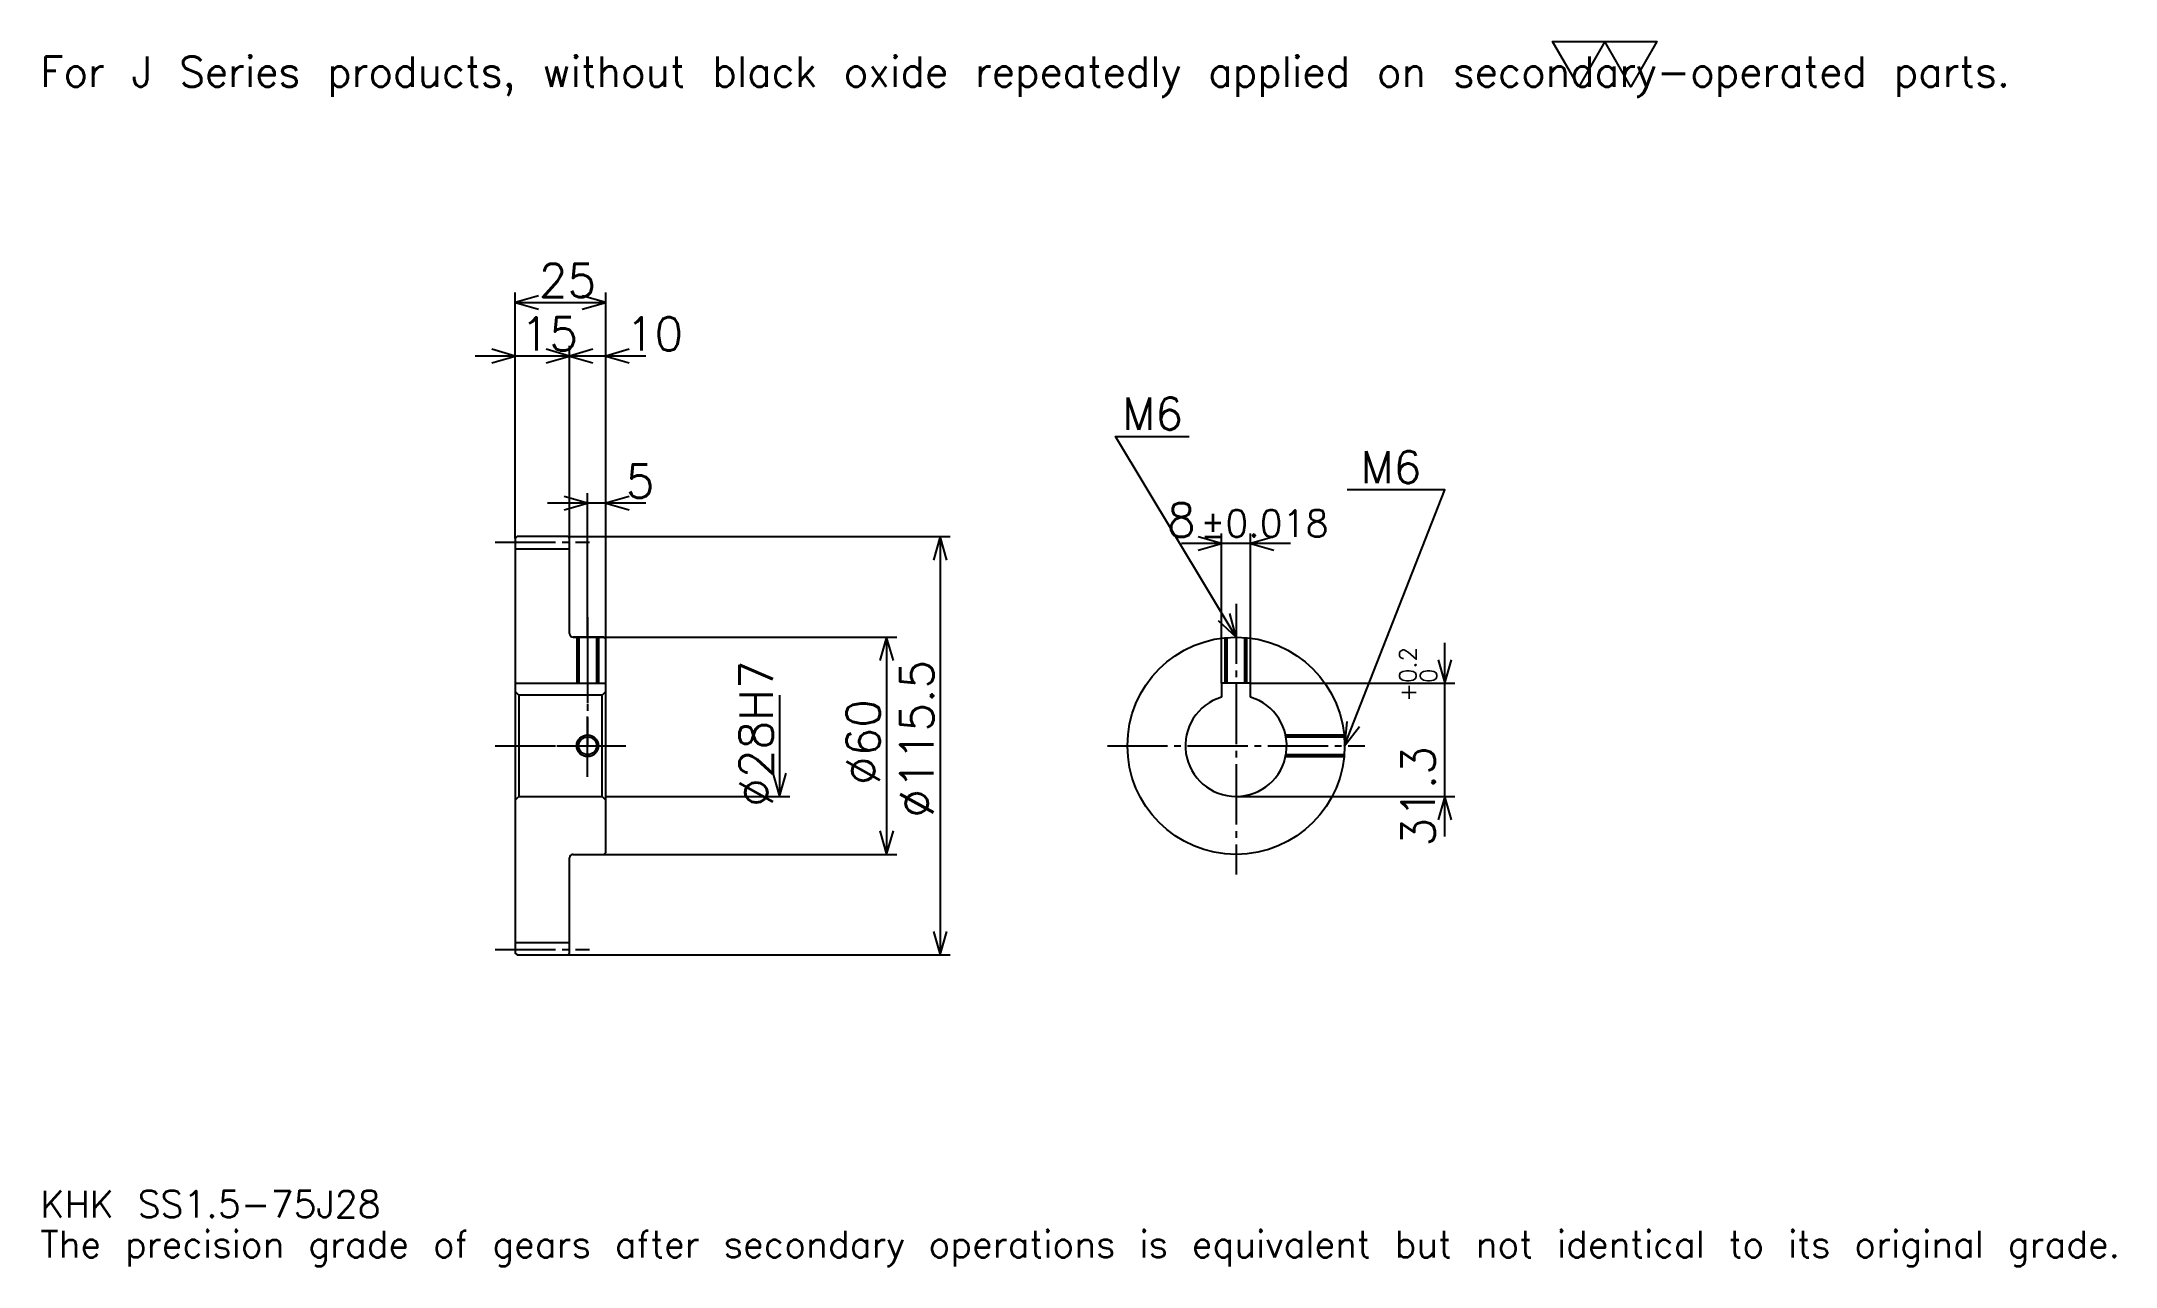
# Model space of a CAD drawing. Extents: x 19 to 592, y 7 to 345.
import ezdxf

# ---------------------------------------------------------------- set-up
doc = ezdxf.new("R2010")
doc.units = 0
doc.linetypes.add('DASHDOT', pattern=[22.173913, 16.630435, -1.847826, 1.847826, -1.847826])
doc.layers.get('0').update_dxf_attribs({"linetype": 'CONTINUOUS'})
doc.layers.add('DASHDOT', color=6, linetype='DASHDOT')
doc.styles.add('KANJI', font='TXT', dxfattribs={"bigfont": 'BIGFONT'})

msp = doc.modelspace()

# ---------------------------------------------------------------- linework, layer by layer
at = {"color": 5}
for p, q in [((149.67392, 208.347824), (149.67392, 275.793457)), ((174.67392, 208.347824), (174.67392, 275.793457)), ((149.67392, 273.021729), (174.67392, 273.021729)), ((175.76088, 258.239136), (138.58696, 258.239136)), ((185.76088, 258.239136), (153.58696, 258.239136)), ((164.67392, 208.347824), (164.67392, 261.010864)), ((169.67392, 208.347824), (169.67392, 220.358688)), ((185.76088, 217.586945), (158.58696, 217.586945)), ((149.67392, 207.847824), (149.67392, 208.347824)), ((164.17392, 208.347824), (174.67392, 208.347824)), ((164.67392, 207.847824), (164.67392, 208.347824)), ((169.67392, 180.597824), (169.67392, 208.347824)), ((169.67392, 180.597824), (169.67392, 208.347824)), ((174.67392, 208.347824), (269.836975, 208.347824)), ((174.67392, 180.097824), (174.67392, 208.347824)), ((267.065216, 208.347824), (267.065216, 92.847824)), ((363.891296, 206.467392), (333.717407, 206.467392)), ((344.804352, 167.897827), (344.804352, 209.239136)), ((352.804352, 167.897827), (352.804352, 209.239136)), ((165.67392, 180.597824), (174.67392, 180.597824)), ((174.67392, 180.597824), (255.054352, 180.597824)), ((252.282623, 180.597824), (252.282623, 120.597824)), ((406.521759, 125.510864), (406.521759, 178.984772)), ((352.804352, 167.897827), (409.293488, 167.897827)), ((222.717407, 164.597824), (222.717407, 136.597824)), ((174.67392, 136.597824), (225.489136, 136.597824)), ((348.804352, 136.597824), (409.293488, 136.597824)), ((165.67392, 120.597824), (174.67392, 120.597824)), ((174.67392, 120.597824), (255.054352, 120.597824)), ((164.17392, 92.847824), (174.67392, 92.847824)), ((174.67392, 92.847824), (269.836975, 92.847824))]:
    msp.add_line(p, q, dxfattribs=at)
at = {"color": 4}
for p, q in [((149.67392, 204.972824), (164.67392, 204.972824)), ((149.67392, 167.897827), (174.67392, 167.897827)), ((150.67392, 164.597824), (150.67392, 136.597824)), ((173.67392, 164.597824), (174.67392, 165.597824)), ((173.67392, 136.597824), (174.67392, 135.597824)), ((149.67392, 96.222824), (164.67392, 96.222824))]:
    msp.add_line(p, q, dxfattribs=at)
at = {"color": 7}
msp.add_lwpolyline([(443.478271, 332.608704), (436.271759, 345.100006), (465.097839, 345.100006), (457.891327, 332.608704), (450.684784, 345.100006), (443.478271, 332.608704)], dxfattribs=at)
at = {"color": 5}
for points in [[(156.141312, 274.869568), (149.67392, 273.021729), (156.141312, 271.17392)], [(168.206528, 271.17392), (174.67392, 273.021729), (168.206528, 274.869568)], [(143.206528, 256.391296), (149.67392, 258.239136), (143.206528, 260.086945)], [(158.206528, 256.391296), (164.67392, 258.239136), (158.206528, 260.086945)], [(171.141312, 260.086945), (164.67392, 258.239136), (171.141312, 256.391296)], [(181.141312, 260.086945), (174.67392, 258.239136), (181.141312, 256.391296)], [(348.804352, 180.597824), (315.543488, 236.032608), (335.869568, 236.032608)], [(163.206528, 215.739136), (169.67392, 217.586945), (163.206528, 219.434784)], [(181.141312, 219.434784), (174.67392, 217.586945), (181.141312, 215.739136)], [(378.804352, 150.597824), (406.521759, 221.25), (379.543518, 221.25)], [(268.913055, 201.880432), (267.065216, 208.347824), (265.217407, 201.880432)], [(338.336975, 204.619568), (344.804352, 206.467392), (338.336975, 208.315216)], [(359.271729, 208.315216), (352.804352, 206.467392), (359.271729, 204.619568)], [(343.892395, 185.192871), (348.804352, 180.597824), (347.061401, 187.094269)], [(254.130432, 174.130432), (252.282623, 180.597824), (250.434784, 174.130432)], [(404.67395, 174.365219), (406.521759, 167.897827), (408.369598, 174.365219)], [(379.446106, 157.29332), (378.804352, 150.597824), (382.886475, 155.943634)], [(220.869568, 143.065216), (222.717407, 136.597824), (224.565216, 143.065216)], [(408.369598, 130.130432), (406.521759, 136.597824), (404.67395, 130.130432)], [(250.434784, 127.065216), (252.282623, 120.597824), (254.130432, 127.065216)], [(265.217407, 99.315216), (267.065216, 92.847824), (268.913055, 99.315216)]]:
    msp.add_lwpolyline(points, dxfattribs=at)
at = {"color": 4}
for points in [[(164.67392, 181.597824), (164.67392, 207.847824), (164.17392, 208.347824), (150.17392, 208.347824), (149.67392, 207.847824), (149.67392, 135.597824)], [(165.67392, 120.597824), (174.17392, 120.597824), (174.67392, 121.097824), (174.67392, 180.097824), (174.17392, 180.597824), (165.67392, 180.597824)], [(166.67392, 180.597824), (166.67392, 167.897827)], [(167.213928, 180.597824), (167.213928, 167.897827)], [(172.133911, 180.597824), (172.133911, 167.897827)], [(172.67392, 180.597824), (172.67392, 167.897827)], [(345.804352, 167.897827), (345.804352, 180.447449)], [(346.34436, 167.897827), (346.34436, 180.496796)], [(351.264343, 167.897827), (351.264343, 180.496796)], [(351.804352, 167.897827), (351.804352, 180.447449)], [(352.804352, 164.014236), (352.804352, 167.897827), (344.804352, 167.897827), (344.804352, 164.014236)], [(149.67392, 135.597824), (150.67392, 136.597824), (173.67392, 136.597824), (173.67392, 164.597824), (150.67392, 164.597824), (149.67392, 165.597824)], [(362.479126, 153.597824), (378.653992, 153.597824)], [(362.586548, 153.057831), (378.703308, 153.057831)], [(362.479126, 147.597824), (378.653992, 147.597824)], [(362.586548, 148.137817), (378.703308, 148.137817)], [(149.67392, 135.597824), (149.67392, 93.347824), (150.17392, 92.847824), (164.17392, 92.847824), (164.67392, 93.347824), (164.67392, 119.597824)]]:
    msp.add_lwpolyline(points, dxfattribs=at)
for centre, radius in [((348.804352, 150.597824), 30), ((169.67392, 150.597824), 2.46)]:
    msp.add_circle(centre, radius, dxfattribs=at)
at = {"color": 7}
msp.add_circle((169.67392, 150.597824), 3, dxfattribs=at)
at = {"color": 4}
for centre, radius, start, end in [((165.67392, 181.597824), 1, 180, 270), ((348.804352, 150.597824), 14, 106.601549926, 73.398450074), ((165.67392, 119.597824), 1, 90, 180)]:
    msp.add_arc(centre, radius, start, end, dxfattribs=at)
at = {"layer": 'DASHDOT', "color": 7}
for p, q in [((144.130447, 206.847824), (170.217392, 206.847824)), ((348.804352, 189.83696), (348.804352, 115.054344)), ((169.67392, 180.597824), (169.67392, 150.597824)), ((144.130447, 150.597824), (180.217392, 150.597824)), ((313.260864, 150.597824), (384.347839, 150.597824)), ((144.130447, 94.347824), (170.217392, 94.347824))]:
    msp.add_line(p, q, dxfattribs=at)
for points in [[(169.67392, 186.141296), (169.67392, 162.35434)], [(169.67392, 142.054352), (169.67392, 159.141296)], [(161.130447, 150.597824), (178.217392, 150.597824)]]:
    msp.add_lwpolyline(points, dxfattribs=at)

# ---------------------------------------------------------------- texts
at = {"color": 7, "style": 'KANJI'}
for s, height, p in [('For J Series products, without black oxide repeatedly applied on secondary-operated parts.', 8.315217, (18.47826, 332.608704)), ('25', 9.23913, (156.168488, 274.5)), ('15', 9.23913, (151.168488, 259.717407)), ('10', 9.23913, (180.217392, 259.717407)), ('M6', 8.869566, (317.391296, 237.880432)), ('M6', 8.869566, (383.239136, 223.097824)), ('5', 9.23913, (180.217392, 219.065216)), ('8', 9.23913, (329.732971, 208.315216)), ('%%p0.018', 7.391304, (338.87854, 208.315216)), ('KHK SS1.5-75J28', 7.391304, (18.47826, 20.326086)), ('The precision grade of gears after secondary operations is equivalent but not identical to its original grade.', 7.391304, (18.47826, 9.23913))]:
    msp.add_text(s, height=height, dxfattribs=at).set_placement(p)
for s, height, p in [('%%c28H7', 9.23913, (220.869568, 133.736404)), ('%%c115.5', 9.23913, (265.217407, 130.733704)), ('0.2', 4.619565, (398.576111, 167.938278)), ('+', 4.619565, (398.576111, 162.764374)), ('0', 4.619565, (404.304382, 167.938278)), ('%%c60', 9.23913, (250.434784, 139.741852)), ('31.3', 9.23913, (403.75, 122.773758))]:
    msp.add_text(s, height=height, rotation=90, dxfattribs=at).set_placement(p)

doc.saveas('drawing.dxf')
